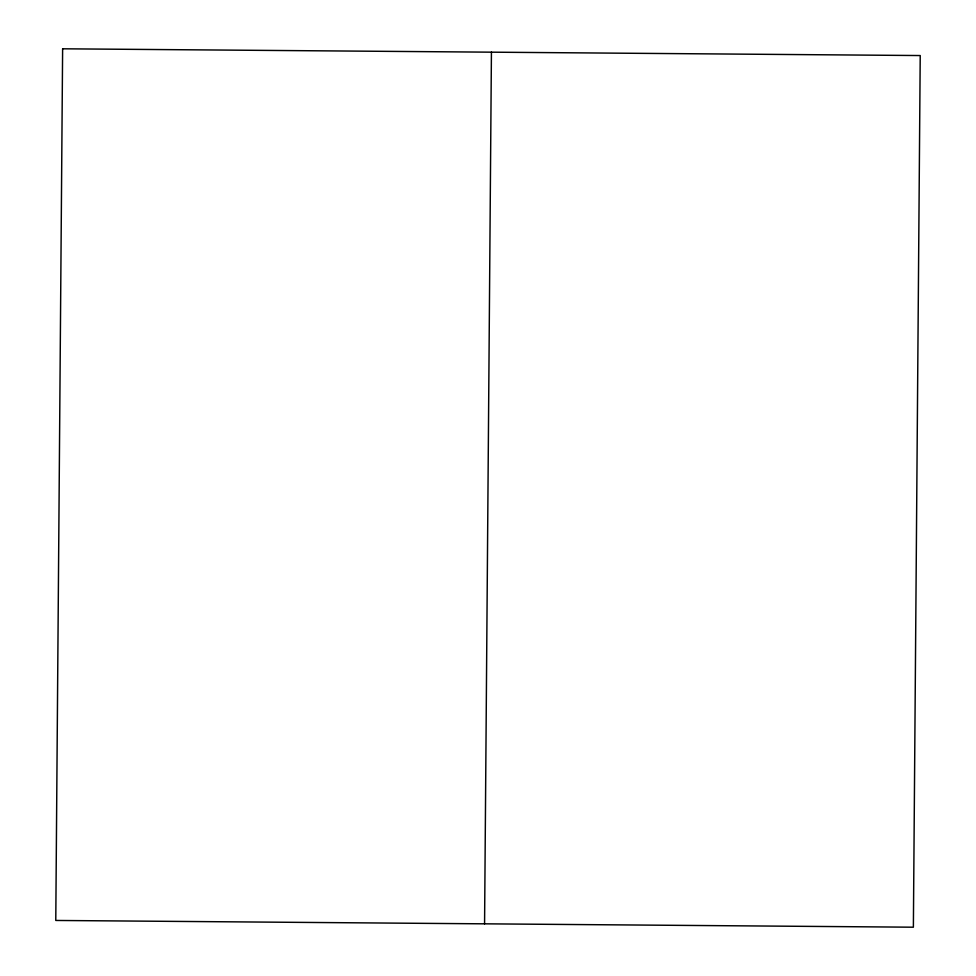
<?xml version="1.0" encoding="UTF-8"?>
<svg xmlns="http://www.w3.org/2000/svg" width="976" height="976" viewBox="0 0 976 976"><rect width="100%" height="100%" fill="white"/><g stroke="black" fill="none" stroke-linecap="round" stroke-linejoin="round"><path stroke-width="1.46" d="M484.572 923.833L491.428 52.167M62.623 48.8L55.778 920.453L913.377 927.2L920.222 55.547L62.623 48.8"/></g></svg>
